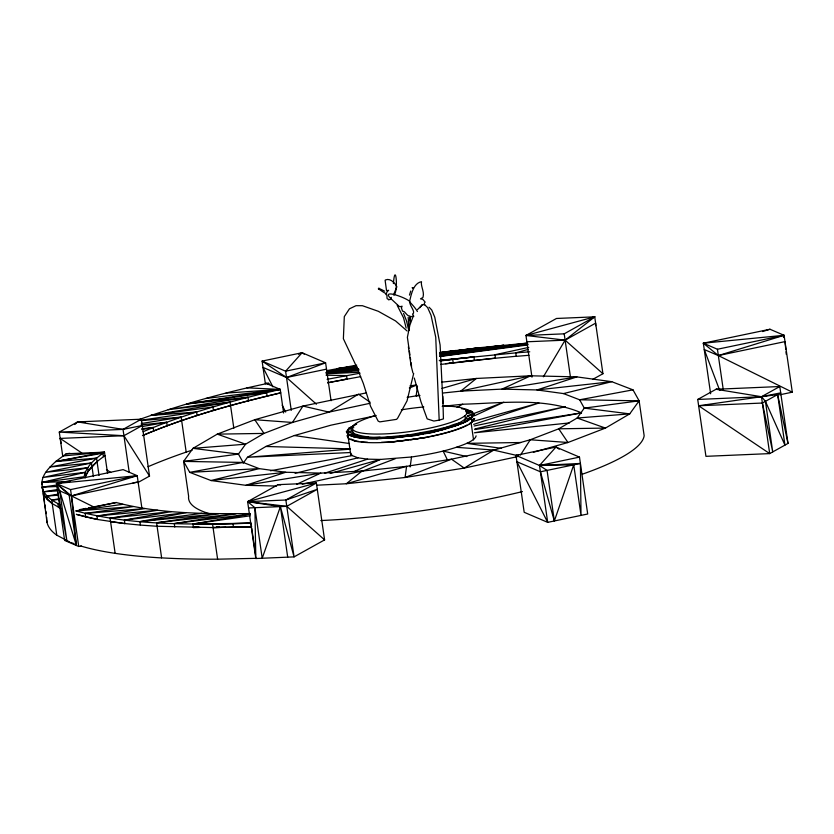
<?xml version="1.0" encoding="UTF-8"?>
<svg xmlns="http://www.w3.org/2000/svg" width="834" height="834" viewBox="0 0 834 834"><rect width="100%" height="100%" fill="white"/><g stroke="black" fill="none" stroke-linecap="round" stroke-linejoin="round"><path stroke-width="1.25" d="M413.674 373.507L407.044 400.852L397.651 418.157L396.588 419.356L379.814 421.879L378.146 421.087L370.567 406.335L363.332 383.442L356.827 367.283L343.379 338.74L344.306 316.607L349.456 308.809L356.024 305.692L362.415 305.703L378.292 311.291L395.597 320.965L407.148 331.025M393.387 283.55C395.285 260.833 398.589 289.315 394.242 294.955M417.49 385.954L416.145 395.889L407.159 397.318M410.161 466.946L411.516 456.99C430.292 454.196 449.213 450.767 466.8 443.354A63.478 12.437 -8.2 0 0 476.078 435.838M107.544 473.274L104.5 452.164C95.91 458.346 86.11 465.664 84.098 476.746L41.7 482.438L47.006 522.251M85.151 477.976C87.945 467.968 97.015 461.431 105.001 455.583L103.437 456.667L102.936 453.185L55.701 461.525C49.289 467.561 41.054 475.14 42.034 484.752M393.533 294.861L396.869 286.781C395.014 282.914 390.166 277.847 385.485 279.953A1.407 1.053 -57.2 0 0 385.11 280.287L386.476 290.326A1.261 0.949 -57.2 0 0 386.84 290.618L388.654 290.326L387.184 291.577A2.523 1.897 -57.2 0 0 386.976 292.088L385.913 294.538L386.632 294.85A1.168 0.876 -57.2 0 1 386.851 295.319C387.247 296.633 386.392 299.552 388.185 299.01L388.508 299.823L390.729 299.364M409.473 295.1L410.735 291.003M783.512 337.416L784.085 335.299L769.99 329.253L703.333 343.201L710.631 393.752M386.569 293.975C381.962 291.608 371.891 284.519 384.641 291.181M379.001 288.157L378.417 289.002M559.176 449.192L555.986 447.055L539.494 465.476L547.688 522.355L516.903 461.723L540.401 471.794L554.349 520.969L573.729 464.83L539.494 465.476L515.996 455.406L524.19 512.295L547.688 522.355L587.689 514.005L579.484 457.115L555.986 447.055L515.996 455.406L518.55 455.281M413.539 315.419L409.859 325.187L407.388 337.322L409.014 348.57M461.504 408.723L466.394 409.4L472.346 411.683L474.066 414.759L467.77 415.603L463.777 422.411C441.196 432.314 416.322 435.442 392.001 438.006C377.458 438.382 361.893 440.665 348.112 434.806L346.391 431.731L349.029 428.082L356.681 424.079M346.965 435.661L348.685 438.736L354.638 441.03A64.489 12.635 -8.2 0 0 392.574 441.937L425.611 437.537A64.489 12.635 -8.2 0 0 472.002 422.348L471.429 418.418L473.066 414.894L471.377 411.871L465.518 409.619L466.394 409.4M88.175 471.21L85.714 475.797L85.214 472.315L42.951 477.465L87.674 467.738L88.175 471.21L97.046 461.629L96.546 458.147L55.701 461.525L66.147 453.8L69.962 453.31M391.375 297.342L391.292 297.498A24.916 18.692 -57.3 0 0 390.781 299.364M543.382 376.801L565.108 340.157L594.715 316.837L602.93 373.715L592.755 379.376M520.489 455.051L530.257 439.758L558.728 428.812L577.159 418.022L584.28 408.118L639.125 400.831L644.15 435.702A230.111 45.088 -8.2 0 1 582.424 474.171M211.471 514.265A230.111 45.088 -8.2 0 1 188.63 496.261L183.605 461.4L192.988 448.348L217.267 434.139L254.766 419.711L302.93 406.075L366.199 392.908M243.174 463.214L247.458 457.272L265.879 446.482L294.35 435.536L330.921 425.184L375.675 415.707M465.518 409.619L472.346 411.683L466.216 412.83L473.066 414.894C465.831 425.038 451.496 426.049 440.623 430.261L437.621 429.573L408.639 434.962L408.462 436.245C424.245 435.807 438.611 426.727 454.123 426.445C461.035 423.359 470.022 421.868 474.066 414.759L471.377 411.871L465.528 411.256M472.336 420.628L473.629 418.824L474.629 418.689L472.002 422.348M441.916 382.128L476.391 378.459L530.695 375.79L576.867 376.895L611.76 381.691L632.996 389.853L639.125 400.831L629.733 413.873L605.463 428.082L567.964 442.5L533.385 452.299M419.846 307.725L422.223 304.775L424.579 304.629L427.613 307.59L431.042 315.262L435.744 337.29L439.184 420.138L433.857 421.045L427.185 418.887L420.889 401.581L414.289 378.042M331.067 400.747L325.604 362.821L302.096 352.73L285.603 371.193L291.254 410.37M472.836 420.555L474.629 418.689M417.511 309.591L422.223 304.775M74.841 424.506L77.583 421.9L141.342 419.2L149.526 476.078L137.683 482.667M392.574 441.937L409.056 439.977L392.856 441.707A63.478 12.437 -8.2 0 1 381.43 442.354M355.826 424.099L349.988 427.998L347.392 431.605L349.092 434.629C367.971 441.739 388.936 437.558 408.493 436.046C427.988 432.544 449.078 431.136 465.393 418.887L471.429 418.418M411.881 316.388L411.026 316.91L409.796 316.023C407.638 316.294 406.179 313.448 404.48 311.968A1.668 1.042 33.6 0 0 403.739 311.457L402.478 311.165L401.561 308.33A3.628 2.273 33.6 0 1 401.383 307.861L402.134 306.214L399.976 306.693A1.751 1.095 33.7 0 1 399.205 306.38L391.198 298.979C379.626 287.991 406.773 297.884 409.838 301.595C408.9 304.994 416.364 312.26 412.549 314.084A26.646 16.67 33.6 0 0 413.059 315.2L413.758 316.555M354.45 425.392L349.988 427.998L354.242 433.67C371.526 440.175 390.729 436.359 408.639 434.962L392.293 437.767M457.074 407.378L462.62 404.219C502.026 403.197 544.175 397.005 581.517 412.872L474.39 432.804L569.466 422.932M85.349 422.338L77.583 421.9L59.277 432.095L62.727 456.115M77.583 421.9L123.025 429.385L142.249 425.517L123.943 435.713L59.277 432.095L123.025 429.385L141.342 419.2M278.129 484.648L247.615 501.641L255.819 558.519L294.068 556.883L324.593 539.89L316.378 483.011L278.129 484.648L280.651 484.95M529.58 334.236L525.952 335.466L564.201 333.829L594.715 316.837L556.466 318.473L525.952 335.466L531.967 377.177M698.642 405.772L762.391 403.041L780.697 392.856L761.473 396.713L698.642 405.772L769.688 453.602L787.994 443.417L779.79 386.528L716.041 389.269L697.724 399.455L705.939 456.334L769.688 453.602L761.473 396.713L779.79 386.528M376.78 438.747L380.085 437.224L364.573 438.204L354.064 437.099L359.6 435.734L349.092 434.629L346.391 431.731L352.688 430.897M296.633 484.293L320.767 473.107L361.998 471.074L406.585 466.331L451.496 459.18L493.686 450.12L530.257 439.758L567.964 442.5L558.728 428.812L605.463 428.082L577.159 418.022L629.733 413.873L584.28 408.118L579.63 399.788L563.503 393.585L537.013 389.947L501.964 389.113L460.733 391.136L442.896 393.033M354.429 471.45L380.325 459.451L411.516 456.99M474.421 415.832L503.84 402.186L472.357 414.091M143.104 431.72C187.233 412.997 233.666 400.383 280.234 389.415L280.735 392.887C233.76 403.896 186.91 416.573 142.468 435.598C186.983 416.76 233.77 403.948 280.724 392.793L283.633 413.018M298.499 354.2L302.096 352.73L304.222 354.158M409.317 388.008L416.468 385.183M361.403 471.533L395.306 458.71M272.895 386.861L263.012 367.408L286.521 377.51L325.604 362.821L285.603 371.193L262.105 361.091L265.379 383.838M138.069 419.95C180.676 404.844 224.377 392.272 268.611 383.223M250.023 500.827L247.615 501.641L254.902 507.687L262.199 558.248L280.401 506.603L247.615 501.641L316.378 483.011L285.864 500.004L247.615 501.641L286.771 506.332L324.593 539.89M363.843 438.444L368.419 436.943L354.95 436.88L348.112 434.806L354.242 433.67L347.392 431.605L349.029 428.082L353.793 427.706M324.52 473.253L367.586 459.148L380.325 459.451L330.201 473.451M473.67 424.391L538.9 403.031L473.733 421.222M81.252 545.957L78.74 546.479L64.635 540.432L56.451 483.543L137.214 475.682L71.463 495.917L57.369 489.871L66.991 541.433L59.714 490.872L56.451 483.543L123.119 469.625L137.214 475.682L141.947 508.542M762.547 331.546L769.99 329.253M719.721 390.468L704.24 349.519L718.345 355.565L784.085 335.299L792.3 392.178L779.727 394.805M439.184 420.138L443.427 418.887L442.781 396.369M418.595 395.18L416.145 395.889L419.961 395.483M441.957 388.415L476.391 378.459L460.733 391.136L530.695 375.79L501.964 389.113L576.867 376.895L537.013 389.947L611.76 381.691L563.503 393.585M528.037 349.446L515.746 352.876L439.289 360.392M592.223 317.368L594.715 316.837L525.952 335.466L565.108 340.157L602.93 373.715M592.234 317.452L594.715 316.837M354.638 441.03L355.513 440.811A63.478 12.437 -8.2 0 0 358.703 441.426M295.069 473.326L357.963 457.824L367.586 459.148M474.817 428.999L565.389 406.669L474.119 426.007M85.214 472.315L41.7 482.438L70.119 481.468M302.21 484.189L361.998 471.074L346.339 483.751L316.597 485.211M528.756 347.392L494.989 354.731L495.49 358.213L516.236 356.254M369.983 403.302L329.034 412.1L292.463 422.463L264.003 433.409L245.571 444.199L238.441 454.092L183.605 461.4L189.735 472.357L210.971 480.52L245.863 485.315L276.638 486.055M517.268 456.688L464.225 468.082L405.074 477.496L346.339 483.751L406.585 466.331L405.074 477.496L451.496 459.18L464.225 468.082L493.686 450.12L518.55 455.854M302.096 352.73L262.105 361.091L286.521 377.51L316.43 404.198M286.521 377.51L326.511 369.149M703.333 343.201L717.428 349.248L784.085 335.299L703.333 343.201L718.345 355.565L792.3 392.178M718.345 355.565L785.002 341.617L785.764 349.238M61.56 482.969L56.451 483.543L70.556 489.6L137.214 475.682M250.294 513.567C205.487 513.89 159.836 514.005 116.207 502.516L75.988 510.919C132.908 526.035 192.623 524.513 251.024 523.22L251.524 526.692L213.056 527.588L157.073 526.254M554.349 520.969L547.062 470.407L539.494 465.476L579.484 457.115M540.401 471.794L580.401 463.443L581.017 515.402L573.729 464.83M93.408 476.548L91.448 463.006L45.714 472.305L87.674 467.738M79.741 509.595L86.038 508.375M88.55 507.885L116.207 502.516M327.084 370.567L356.702 365.146M327.116 379.334L360.1 373.184M327.606 382.712L360.611 376.655M327.616 382.806L347.048 379.074L346.548 375.602L326.094 375.206M55.701 461.525L104.5 452.164L66.147 453.8M96.546 458.147L49.967 466.988L91.448 463.006M133.013 482.959L138.131 482L71.463 495.917L56.451 483.543L69.118 494.906L76.384 545.478L59.714 490.872M141.916 429.583L153.237 427.467L153.737 430.949M632.996 389.853L579.63 399.788L639.125 400.831M57.358 484.94L41.95 487.202L43.712 491.758L46.985 496.063L51.739 500.119L59.245 498.722M270.487 470.762L352.104 455.572L357.963 457.824M140.435 525.107L124.912 523.564L124.412 520.093L171.45 511.576L110.078 518.216L115.134 553.307M142.478 426.476L166.685 422.285L167.186 425.767M60.653 508.365L52.24 503.59L47.486 499.535L46.985 496.063L58.39 494.093M250.356 514.161L192.956 524.013L193.457 527.484L199.91 527.432M198.617 527.422L193.457 527.484L198.555 526.608M197.074 415.52L196.574 412.048L150.85 415.405L230.059 402.103L233.833 428.238M110.078 518.216L157.647 510.22L96.984 516.006L97.484 519.478L124.912 523.585L110.578 521.698M141.3 423.526L181.155 417.136L186.19 452.132A343.618 67.408 -8.2 0 1 192.049 450.172M409.942 385.944L416.374 384.922M52.24 503.58L47.475 499.514L44.223 495.229L43.712 491.758L57.775 489.506M174.775 527.057L174.275 523.575L236.012 513.775L156.573 522.772L161.629 557.873A386.455 75.811 -8.2 0 0 217.611 559.187L256.08 558.332M248.49 400.768L247.99 397.297L186.555 404.031L280.234 389.415L266.056 383.338L268.611 383.359M474.953 429.552L581.517 412.872M247.99 397.297L168.197 409.682L230.059 402.103M96.984 516.006L144.897 508.563L85.183 513.452L85.683 516.924L97.484 519.488L76.488 514.401M140.904 420.263L196.574 412.048M425.611 437.537L410.338 439.789A63.478 12.437 -8.2 0 0 463.37 426.789M156.573 522.772L218.591 513.713L139.935 521.615L140.435 525.086L157.073 526.275M344.484 379.449L347.048 379.074M250.242 515.777L192.956 524.013L251.024 523.22L212.555 524.086L217.611 559.187M193.457 527.515L198.544 526.754M186.555 404.031L266.609 392.616L267.109 396.087M85.183 513.452L133.252 506.592L75.988 510.919L122.765 504.32M439.82 352.615L480.144 347.653L527.151 343.139L439.716 354.877M440.498 352.97L480.144 347.653L440.321 352.751M439.789 353.814L503.799 345.224L439.518 353.449M356.149 366.105L336.863 368.691L356.243 366.209M326.49 371.422L357.327 367.283M439.57 356.243L526.952 344.505M150.85 415.405L212.899 407.023L213.4 410.505M787.994 443.417L777.642 394.545L761.473 396.713L697.724 399.455M201.974 513.327L139.935 521.615L186.243 512.608L124.412 520.093M326.542 371.453L357.505 367.377M440.081 356.493L527.818 344.942M439.831 352.511L456.261 350.405M440.55 354.221L527.151 343.139M440.237 355.461L528.12 344.202M440.164 360.945L473.952 356.889L474.452 360.361L495.49 358.213M440.665 364.427L495.469 358.109M174.275 523.575L250.315 513.994M205.852 398.496L280.234 389.415L246.958 387.831M377.312 438.507L393.804 436.547L392.001 438.006L408.493 436.046L423.589 432.585L425.048 433.607C439.153 433.044 450.798 422.786 464.632 422.4L470.47 418.491L467.77 415.603M445.512 363.697L474.452 360.361L462.787 361.497M141.634 428.78L153.237 427.467M442.228 406.387L462.62 404.219M326.344 372.6L358.714 369.149M440.289 360.476L473.952 356.889M326.271 372.631L358.526 369.243M439.81 360.695L452.716 359.339L453.216 362.811M449.328 363.124L453.206 362.717M326.594 371.839L357.682 368.68M326.375 372.704L358.776 369.42M141.155 424.85L166.685 422.285M326.25 372.881L358.453 369.879M69.587 541.954L56.785 535.178L51.739 500.119L59.329 499.42M62.884 455.948L104.5 452.164M141.05 420.628L181.155 417.136M350.426 449.151L247.458 457.272L350.416 452.539L352.104 455.572M46.985 496.063L58.495 495.156M326.396 373.184L358.828 370.661M529.767 351.812L515.746 352.876L516.246 356.358L528.985 355.284M226.014 393.085L280.234 389.415M43.712 491.758L57.88 490.84M41.95 487.202L57.463 486.441M539.494 465.476L580.401 463.443M326.25 373.82L358.474 372.287M526.859 341.794L565.108 340.157L595.632 323.154L595.674 325.698M248.522 507.969L286.771 506.332L317.285 489.329L285.864 500.004L294.068 556.883L280.401 506.603L287.699 557.154M61.247 443.427L60.184 438.413L123.943 435.713L149.526 476.078M225.878 527.307L213.056 527.557L251.524 526.692L246.364 526.765M239.983 526.952L251.524 526.734L246.364 526.807M520.77 442.51L466.8 443.354L501.39 448.369M216.684 527.171L219.259 527.14L216.684 527.203M183.605 461.4L243.101 462.432L259.218 468.625L285.708 472.263L320.767 473.107L245.863 485.315L285.708 472.263L210.971 480.52L259.218 468.625L189.735 472.357L243.101 462.432L238.441 454.092L192.988 448.348L245.571 444.199L217.267 434.139L264.003 433.409L254.766 419.711L292.463 422.463L302.93 406.075L329.034 412.1L358.484 394.138L370.16 402.29M265.879 446.482L350.405 448.869M721.212 389.551L716.041 389.269L761.473 396.713L765.435 401.342L784.94 445.106L777.642 394.545M456.448 447.326L494.937 450.131M294.35 435.536L349.446 443.532M466.873 456.573L443.156 451.09L447.462 460.003M266.056 383.338L269.768 384.224M76.384 514.37L85.683 516.924M70.681 542.454L74.09 543.653M350.822 439.007L354.346 440.362M51.739 500.119L59.777 504.716M60.277 508.187L58.463 507.364L57.963 503.892M94.565 507.374L71.463 495.917L76.384 545.478M60.184 438.413L81.711 452.914M106.46 469.594L110.766 472.492M417.407 311.52C415.238 307.704 412.298 304.785 409.557 301.71C411.131 294.777 413.289 283.185 421.493 281.704C420.576 286.187 424.485 291.598 423.099 296.821A1.585 1.251 -70.4 0 1 422.775 297.571L420.513 298.864L422.765 299.312A3.805 2.992 -70.4 0 1 423.088 299.719L425.142 302.096L424.496 302.951A1.532 1.209 -70.4 0 0 424.266 303.764L424.683 304.848M429.083 307.225L431.72 309.977L434.775 317.222L440.112 345.026L442.937 403.458M47.475 499.514L44.212 495.208L42.325 488.265M397.203 305.369L403.531 317.764L406.148 328.043M282.184 405.178L285.676 412.048M403.531 313.313L406.502 320.84L408.66 330.024M412.945 372.986L411.089 365.584L408.379 346.788M348.685 438.736L347.966 435.536L350.843 455.541M762.391 403.041L772.732 451.903L765.435 401.342M717.428 349.248L723.266 389.687M564.201 333.829L570.404 376.812M473.566 439.935L471.043 422.421A63.478 12.437 -8.2 0 1 469.25 423.703M464.945 415.718L465.393 418.887M409.379 351.124L409.932 354.95M410.297 357.505L410.662 360.048M411.026 362.602L411.579 366.428M251.712 527.995L255.538 554.537M232.978 523.783L233.489 527.255M123.025 429.385L129.218 472.367M97.046 461.577L99.048 475.484M70.556 489.6L78.74 546.479M42.555 488.411L42.92 490.934M43.285 493.467L44.567 502.308M44.932 504.841L45.474 508.625M45.839 511.159L46.204 513.681M409.338 330.379L408.18 317.347M409.817 317.222L410.401 323.133M786.014 351.781L786.264 354.325M410.14 320.84L409.838 317.462M408.389 321.007L408.702 324.687M254.902 507.687L255.819 558.519M467.009 425.017A63.478 12.437 -8.2 0 1 464.34 426.341M367.45 442.281A63.478 12.437 -8.2 0 1 361.132 441.759M442.708 406.075A58.13 11.395 -8.2 0 1 453.018 421.681A58.13 11.395 -8.2 0 1 367.21 433.711A58.13 11.395 -8.2 0 1 376.009 415.436M401.331 409.859A58.13 11.395 -8.2 0 1 423.797 406.971M522.438 491.591A230.111 45.088 -8.2 0 1 320.809 520.552M148.014 466.727A343.598 67.429 -8.2 0 1 186.138 452.132M161.515 557.915A386.549 75.873 -8.2 0 1 80.867 546.03M56.764 535.199A386.549 75.873 -8.2 0 1 46.735 517.497M412.277 287.834L413.247 288.262L412.277 287.834"/></g></svg>
